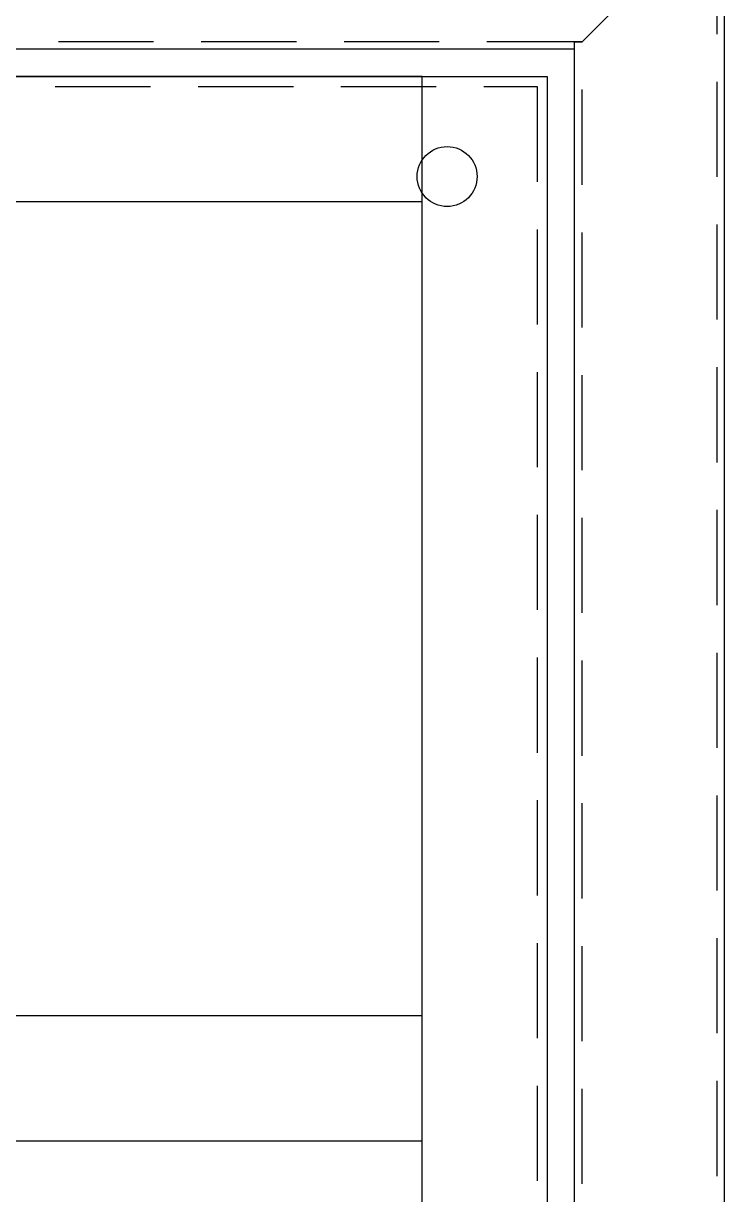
# Model space of a CAD drawing. Header units: millimetres. Extents: x -104279 to -34270, y 22549 to 46153.
# Drawn here: x -102833.4 to -102693.1, y 45248.6 to 45483 of the extents above; entities that cross this region are included whole.
import ezdxf

# ---------------------------------------------------------------- set-up
doc = ezdxf.new("R2010")
doc.units = ezdxf.units.MM
doc.header["$LTSCALE"] = 3
doc.linetypes.add('HIDDEN', pattern=[9.525, 6.35, -3.175])
doc.layers.add('@.VISIBLE', color=7, linetype='Continuous')

msp = doc.modelspace()

# ---------------------------------------------------------------- linework, layer by layer
for points in [[(-103032.6, 45447.37), (-102753.6, 45447.37), (-102753.6, 45472.37), (-103032.6, 45472.37)], [(-102728.6, 45472.37), (-102728.6, 44943.37), (-102753.6, 44943.37), (-102753.6, 45472.37)], [(-103032.6, 45259.32), (-102753.6, 45259.32), (-102753.6, 45284.32), (-103032.6, 45284.32)]]:
    msp.add_lwpolyline(points, close=True)
at = {"layer": '@.VISIBLE'}
for points in [[(-103093.1, 44907.87), (-102693.1, 44907.87), (-102693.1, 45507.87), (-103093.1, 45507.87)], [(-103063.1, 44937.87), (-102723.1, 44937.87), (-102723.1, 45477.87), (-103063.1, 45477.87)]]:
    msp.add_lwpolyline(points, close=True, dxfattribs=at)
at = {"layer": '@.VISIBLE', "linetype": 'HIDDEN'}
for points in [[(-103091.6, 44909.37), (-102694.6, 44909.37), (-102694.6, 45506.37), (-103091.6, 45506.37)], [(-103064.6, 44936.37), (-102721.6, 44936.37), (-102721.6, 45479.37), (-103064.6, 45479.37)]]:
    msp.add_lwpolyline(points, close=True, dxfattribs=at)
at = {"layer": '@.VISIBLE'}
msp.add_lwpolyline([(-102723.1, 45477.87), (-102723.1, 45479.37), (-102721.6, 45479.37), (-102694.6, 45506.37), (-102693.1, 45506.37)], dxfattribs=at)
at = {"layer": '@.VISIBLE', "color": 3}
msp.add_lwpolyline([(-103057.6, 45472.37), (-102728.6, 45472.37), (-102728.6, 44943.37), (-103057.6, 44943.37)], close=True, dxfattribs=at)
at = {"layer": '@.VISIBLE', "color": 3, "linetype": 'HIDDEN'}
msp.add_lwpolyline([(-103055.6, 45470.37), (-102730.6, 45470.37), (-102730.6, 44945.37), (-103055.6, 44945.37)], close=True, dxfattribs=at)
at = {"layer": '@.VISIBLE', "color": 3}
msp.add_circle((-102748.6, 45452.37), 6, dxfattribs=at)

doc.saveas('drawing.dxf')
